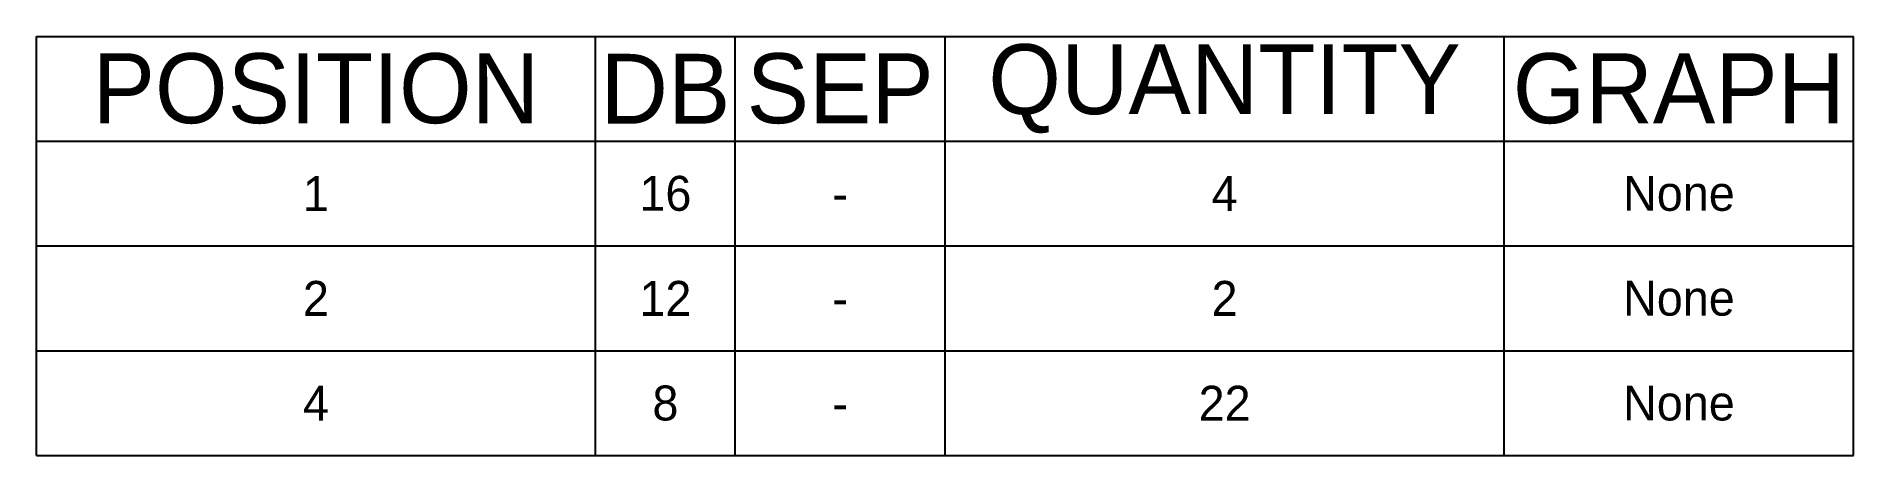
# Model space of a CAD drawing. Header units: metres. Extents: x 1 to 6.2, y 1 to 2.2.
import ezdxf

# ---------------------------------------------------------------- set-up
doc = ezdxf.new("R2010")
doc.units = ezdxf.units.M

msp = doc.modelspace()

# ---------------------------------------------------------------- linework, layer by layer
for p, q in [((1, 2.2), (6.2, 2.2)), ((1, 1.9), (1, 2.2)), ((2.6, 1.9), (2.6, 2.2)), ((3, 1.9), (3, 2.2)), ((3.6, 1.9), (3.6, 2.2)), ((5.2, 1.9), (5.2, 2.2)), ((6.2, 1.9), (6.2, 2.2)), ((1, 1.9), (6.2, 1.9)), ((1, 1.9), (6.2, 1.9)), ((1, 1), (1, 1.9)), ((2.6, 1), (2.6, 1.9)), ((3, 1), (3, 1.9)), ((3.6, 1), (3.6, 1.9)), ((5.2, 1), (5.2, 1.9)), ((6.2, 1), (6.2, 1.9)), ((1, 1.6), (6.2, 1.6)), ((1, 1.3), (6.2, 1.3)), ((1, 1), (6.2, 1))]:
    msp.add_line(p, q)

# ---------------------------------------------------------------- texts
at = {"attachment_point": 5}
for s, insert, char_height, width in [('POSITION', (1.8, 2.05), 0.2, 1.6), ('DB', (2.8, 2.05), 0.2, 0.4), ('SEP', (3.3, 2.05), 0.2, 0.6), ('QUANTITY', (4.4, 2.05), 0.2, 1.6), ('GRAPH', (5.7, 2.05), 0.2, 1), ('1', (1.8, 1.75), 0.1, 1.6), ('16', (2.8, 1.75), 0.1, 0.4), ('4', (4.4, 1.75), 0.1, 1.6), ('None', (5.7, 1.75), 0.1, 1), ('-', (3.3, 1.75), 0.1, 0.6), ('2', (1.8, 1.45), 0.1, 1.6), ('12', (2.8, 1.45), 0.1, 0.4), ('2', (4.4, 1.45), 0.1, 1.6), ('None', (5.7, 1.45), 0.1, 1), ('-', (3.3, 1.45), 0.1, 0.6), ('4', (1.8, 1.15), 0.1, 1.6), ('8', (2.8, 1.15), 0.1, 0.4), ('22', (4.4, 1.15), 0.1, 1.6), ('None', (5.7, 1.15), 0.1, 1), ('-', (3.3, 1.15), 0.1, 0.6)]:
    msp.add_mtext(s, dxfattribs=dict(at, insert=insert, char_height=char_height, width=width))

doc.saveas('drawing.dxf')
